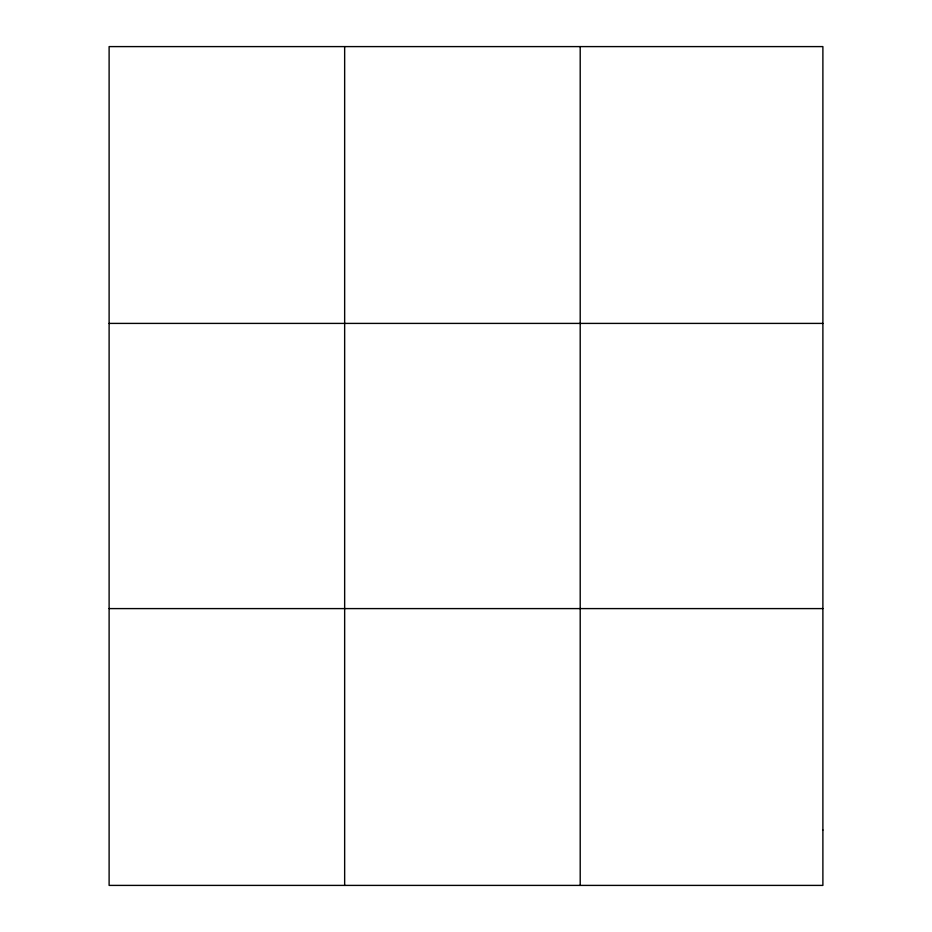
<?xml version="1.0" encoding="UTF-8"?>
<svg xmlns="http://www.w3.org/2000/svg" width="932" height="932" viewBox="0 0 932 932"><rect width="100%" height="100%" fill="white"/><g stroke="black" fill="none" stroke-linecap="round" stroke-linejoin="round"><path stroke-width="1.4" d="M344.654 885.4L344.654 46.6M580.205 885.4L580.205 46.6M109.114 323.404L822.886 323.404M109.114 608.596L822.886 608.596M822.886 830.039L822.886 885.4L109.114 885.4L109.114 46.6L822.886 46.6L822.886 830.039"/></g></svg>
